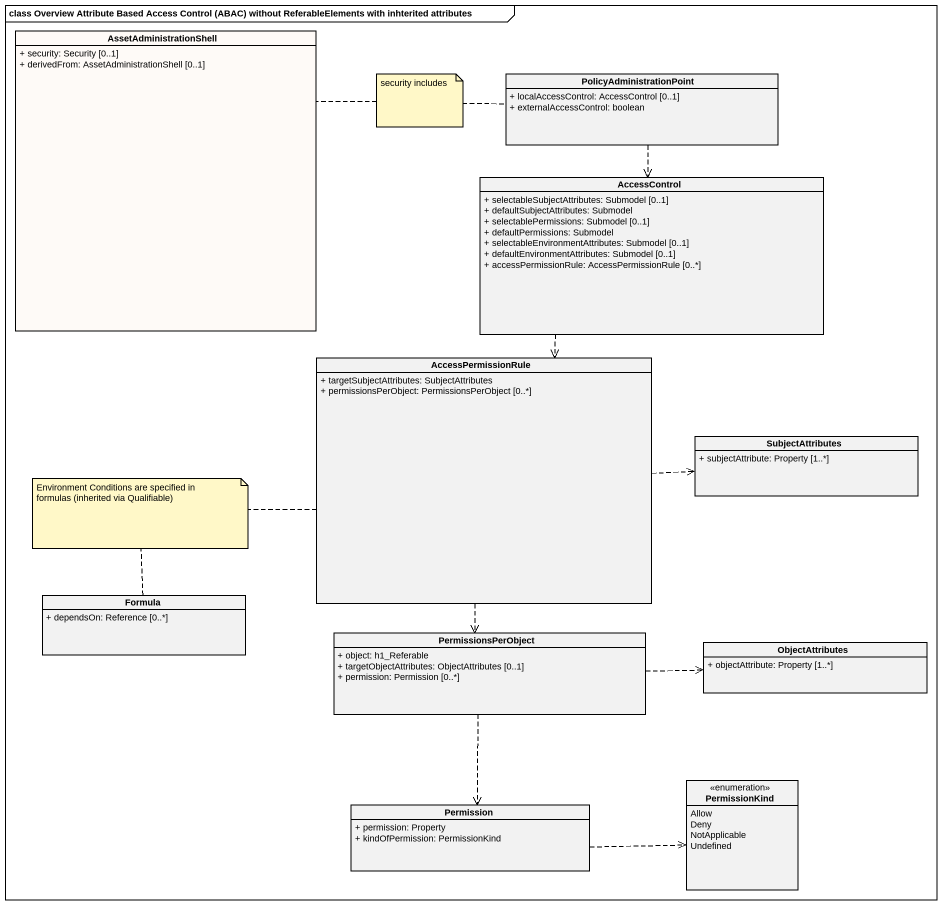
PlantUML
@startuml
mainframe class Overview Attribute Based Access Control (ABAC) without ReferableElements with inhterited attributes
hide circle
hide empty members
skinparam classAttributeIconSize 0
class AssetAdministrationShell #FEFAF7 {
  + security: Security [0..1]
  + derivedFrom: AssetAdministrationShell [0..1]
}
class PolicyAdministrationPoint {
  + localAccessControl: AccessControl [0..1]
  + externalAccessControl: boolean
}
class AccessControl {
  + selectableSubjectAttributes: Submodel [0..1]
  + defaultSubjectAttributes: Submodel
  + selectablePermissions: Submodel [0..1]
  + defaultPermissions: Submodel
  + selectableEnvironmentAttributes: Submodel [0..1]
  + defaultEnvironmentAttributes: Submodel [0..1]
  + accessPermissionRule: AccessPermissionRule [0..*]
}
class AccessPermissionRule {
  + targetSubjectAttributes: SubjectAttributes
  + permissionsPerObject: PermissionsPerObject [0..*]
}
class SubjectAttributes {
  + subjectAttribute: Property [1..*]
}
class Formula {
  + dependsOn: Reference [0..*]
}
class PermissionsPerObject {
  + object: h1_Referable
  + targetObjectAttributes: ObjectAttributes [0..1]
  + permission: Permission [0..*]
}
class ObjectAttributes {
  + objectAttribute: Property [1..*]
}
class Permission {
  + permission: Property
  + kindOfPermission: PermissionKind
}
enum PermissionKind {
  Allow
  Deny
  NotApplicable
  Undefined
}
PolicyAdministrationPoint ..> AccessControl
AccessControl ..> AccessPermissionRule
AccessPermissionRule .right.> SubjectAttributes
AccessPermissionRule ..> PermissionsPerObject
PermissionsPerObject .right.> ObjectAttributes
PermissionsPerObject ..> Permission
Permission .right.> PermissionKind
note as N1
  security includes
end note
N1 .. AssetAdministrationShell
N1 .. PolicyAdministrationPoint
note as N2
  Environment Conditions are specified in formulas (inherited via Qualifiable)
end note
N2 .. Formula
N2 .. AccessPermissionRule
@enduml
